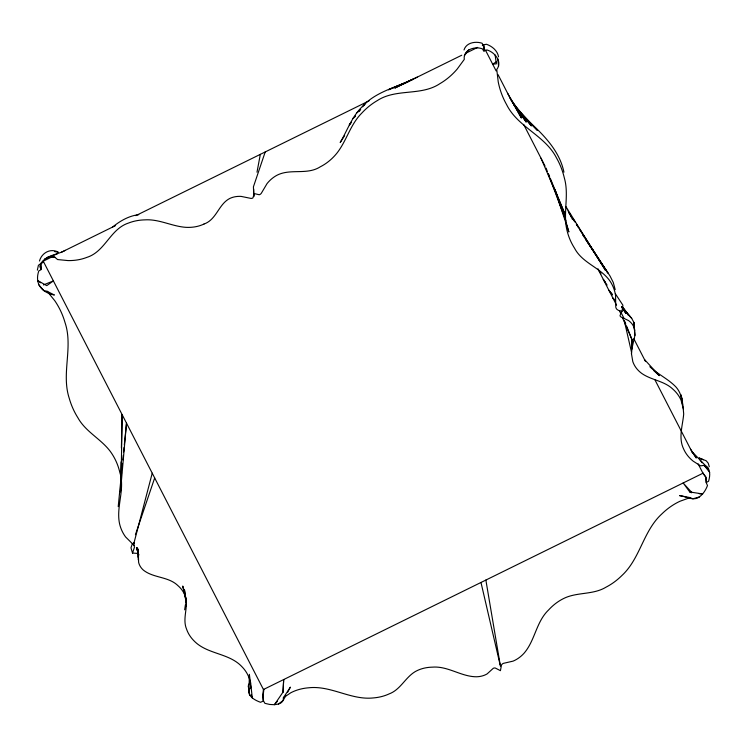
<?xml version="1.0" encoding="UTF-8"?>
<svg xmlns="http://www.w3.org/2000/svg" width="747" height="747" viewBox="0 0 747 747"><rect width="100%" height="100%" fill="white"/><g stroke="black" fill="none" stroke-linecap="round" stroke-linejoin="round"><path stroke-width="1.12" d="M137.924 551.818L138.298 549.25L138.597 562.248A53.439 27.294 -21.5 0 0 143.396 570.129C153.574 578.262 168.579 576.339 178.122 585.816A86.372 44.11 -21.5 0 1 185.872 598.552C187.88 608.749 182.343 619.188 186.591 629.198A112.031 57.211 -21.5 0 0 193.828 640.655C206.947 654.54 228.984 652.719 242 666.782A113.507 57.967 -21.5 0 1 249.741 679.966L250.908 687.67L249.003 689.752L248.602 692.348C250.077 697.773 255.661 700.49 260.516 702.301L263.065 701.172L262.701 695.606L263.439 689.518L43.242 261.179L52.402 256.679M138.27 559.914L138.298 549.25M649.815 366.684C657.864 374.35 668.285 378.953 675.942 386.983C682.534 394.276 682.851 404.697 683.692 413.997C682.73 425.557 678.173 437.705 683.598 448.91A113.507 58.471 -25 0 0 693.216 461.179L700.527 465.857L703.786 465.409L706.569 466.427C710.761 470.143 710.033 476.418 708.567 481.255L706.148 482.581L705.794 477.006L702.722 472.786M121.042 485.326L122.116 414.604L121.397 448.032M121.098 461.87L120.444 491.843L120.65 489.556M133.956 545.497L134.021 542.714L133.769 543.76L152.229 473.187M464.008 49.965C466.268 42.504 475.559 41.066 482.086 43.233L483.468 45.632L483.823 51.198L482.45 48.882C474.933 45.856 462.888 49.741 464.279 59.405L457.201 69.06A113.507 82.702 73.1 0 1 440.048 83.561C421.065 96.372 396.209 88.118 377.151 100.686A112.031 81.619 73.1 0 0 361.8 113.096C350.418 124.329 346.757 140.473 337.13 152.883A86.372 62.925 73.1 0 1 320.304 166.796C307.176 175.265 290.928 168.402 277.445 175.013A53.439 38.937 73.1 0 0 267.034 183.622L261.329 193.249A6.079 4.51 75.9 0 1 259.209 194.743L254.167 193.557L252.99 197.806A6.079 3.763 53.5 0 1 250.889 198.394L241.076 196.396A53.439 32.233 55.8 0 0 229.861 198.431C218.526 204.127 216.611 219.683 203.968 224.044M683.449 409.169L681.105 400.308A112.031 57.706 -25 0 0 673.01 389.28C664.354 380.886 651.589 380.232 641.953 373.565A86.372 44.493 -25 0 1 632.793 361.52L631.486 353.891L632.027 339.726L626.593 326.103M631.486 353.891L632.027 339.726L622.438 317.596M631.663 349.736L634.931 335.328L633.867 322.387L631.691 318.306L623.082 308.997M282.964 692.562L283.683 679.555L283.02 692.096L274.438 704.701L269.742 704.458L264.896 703.338L263.523 700.947L263.159 695.382L263.896 689.294M287.632 692.236L290.396 687.137L283.384 697.745L283.216 700.378L281.526 702.553L278.5 704.048L274.438 704.701L277.426 701.237M121.051 484.971L126.504 423.129L124.319 445.016M615.351 293.72L622.895 305.196L622.083 311.182L618.581 310.463L616.929 309.351A6.079 5.014 -33.4 0 1 615.761 306.812L615.556 295.28A53.439 43.317 -30.4 0 0 610.392 281.666C601.139 267.669 582.483 263.495 574.508 248.135A86.372 70.013 -30.4 0 1 566.151 226.136C563.78 210.084 568.953 193.706 564.302 177.814A112.031 90.807 -30.4 0 0 556.524 157.972C545.067 135.384 517.848 127.345 506.587 104.58A113.507 92.002 -30.4 0 1 498.23 81.881L496.755 69.48C502.759 61.768 494.682 52.057 486.829 49.918L484.28 50.973L483.916 45.408L482.301 45.119M118.222 506.634L121.565 472.655M122.144 466.903L122.489 463.439M122.825 459.984L123.292 455.381M123.629 451.926L124.095 447.322M184.658 609.804L185.405 604.79M248.639 684.103L248.237 686.689L248.975 688.743M256.996 172.193L260.329 154.349M37.35 270.134L38.414 265.306L43.466 261.618L40.833 264.008L41.188 269.574L38.779 270.956C34.483 283.683 41.571 292.516 54.382 295.018L47.136 291.293L43.802 290.592L38.863 284.971M265.213 151.949L253.42 186.806L253.812 196.536L253.663 189.038M132.452 543.461L130.968 547.831L132.508 553.06L137.56 553.406A6.079 3.259 -23.1 0 1 138.662 554.9L138.288 557.467L137.803 553.154M135.412 534.721L154.676 477.949M132.508 553.06L134.441 547.346A6.079 5.014 -33.4 0 0 133.433 544.722L125.589 536.944A53.439 43.074 -35.5 0 1 119.557 523.759C115.916 506.681 125.244 489.518 119.837 472.431A86.372 69.63 -35.5 0 0 110.08 451.123C100.64 438.722 85.569 431.719 77.884 417.741A112.031 90.312 -35.5 0 1 69.247 398.319C61.077 373.453 73.402 347.29 64.989 322.443A113.507 91.498 -35.5 0 0 54.746 300.668L47.136 291.293M622.083 311.182L620.047 315.421A6.079 3.259 -23.1 0 0 620.99 316.989L628.563 320.584A53.439 27.527 -25 0 1 634.231 328.036L634.81 330.323M39.488 261.03C41.683 252.822 50.563 247.873 58.434 252.215M285.98 695.289L283.216 700.378L278.5 704.048M344.61 135.637L340.193 142.5C347.168 130.753 351.641 117.372 361.436 107.447C373.444 93.59 391.652 88.463 407.965 81.703L388.524 89.771L412.998 79.229L394.78 88.081L417.265 77.118M364.162 105.262L366.058 102.32L362.697 106.83M351.286 122.153L349.269 124.852L351.538 122.256M359.344 111.331L360.689 109.529M464.382 55.614L468.948 49.732M65.278 250.338C56.576 255.427 42.953 255.016 39.852 266.679L40.964 269.135L40.674 264.681M355.329 116.084L352.939 118.53L355.469 116.243M40.599 263.56L43.242 261.179M699.407 496.923L692.786 498.828L690.107 497.595L679.593 495.616C686.035 496.335 693.319 501.442 699.407 496.923C703.207 494.047 705.831 489.967 707.493 485.541L706.382 483.02L706.018 477.454L702.955 473.234L698.137 463.868M357.001 112.722L358.775 111.303M283.384 697.745L290.76 692.786A113.507 67.267 52.2 0 1 308.539 687.8C330.94 685.251 350.819 700.284 373.192 697.941A112.031 66.399 52.2 0 0 389.084 693.926C400.355 689.78 405.107 677.818 414.902 671.805A86.372 51.188 52.2 0 1 432.326 667.155C447.911 665.838 461.048 676.661 476.343 676.782A53.439 31.673 52.2 0 0 487.119 673.906L493.104 668.453A6.079 3.763 53.5 0 1 495.28 668.023L500.425 670.675L501.508 664.961A6.079 4.51 75.9 0 1 503.543 663.317L513.077 661.132A53.439 38.377 77.3 0 0 523.927 653.373C535.123 640.618 536.075 621.849 548.662 609.897A86.372 62.02 77.3 0 1 566.189 597.357C579.056 592.194 593.874 594.593 606.069 587.142A112.031 80.443 77.3 0 0 621.849 575.573C640.384 558.467 643.139 530.912 661.851 513.927A113.507 81.507 77.3 0 1 679.957 501.265L690.107 497.595M112.545 227.069C120.136 220.925 128.876 215.827 138.737 214.678M496.372 61.786L492.665 64.186L496.391 63.831L495.102 54.989M61.357 252.271L115.57 225.585M135.805 215.631L369.177 100.789M402.838 84.224L461.758 55.222M465.979 53.149L477.669 47.397M263.439 689.518L702.955 473.234M44.727 258.976L57.192 253.905M43.438 284.943L53.382 280.909L46.772 285.643L37.742 280.611L40.581 282.758M54.802 257.173L48.041 256.865L51.515 256.24L54.802 257.173L57.556 259.554L68.014 260.582A113.507 68.463 55.8 0 0 86.727 257.426C105.271 251.692 110.117 228.993 128.503 223.054A112.031 67.575 55.8 0 1 144.825 219.87C159.055 218.908 171.885 226.36 185.844 227.331A86.372 52.094 55.8 0 0 203.968 224.044M699.248 493.711L702.666 493.972L689.742 491.946L683.16 482.973L691.657 492.329M54.438 251.524L57.472 252.103M699.127 457.967L706.195 460.778L708.221 463.168L709.286 466.679M699.267 458.07L703.422 459.76M689.742 491.946L691.526 492.768M703.786 465.409L708.586 468.817L691.685 451.309L696.307 457.995L690.63 449.264M653.625 370.484L659.34 375.657L644.484 359.503M525.907 118.624C542.079 133.396 559.344 149.745 563.938 172.165M527.625 120.584L537.457 130.426L513.945 104.897M623.091 309.053L631.691 318.306M519.006 111.042L520.463 112.797M521.92 114.543L531.416 125.916L511.826 101.452L498.044 74.635M612.531 294.748L608.861 290.209L612.447 294.785M622.783 307.456L630.104 316.523M622.475 307.605L628.199 314.935L622.298 306.513M700.163 460.208L702.199 462.804M704.225 465.409L709.65 472.337M605.266 282.189L603.296 279.378L607.078 285.074M513.796 104.263L526.233 122.106L509.734 97.381L521.434 118.007L507.68 93.375M585.256 238.704L610.028 276.017L613.296 282.515L615.192 289.631M621.569 306.896L625.977 313.535L621.709 306.746M582.837 235.128L584.117 237.07M586.05 239.983L607.899 273.038L576.46 224.221M571.427 216.406L568.915 212.503L571.39 216.415M572.688 218.357L575.199 222.261M572.632 218.376L574.49 221.308M576.348 224.249L578.206 227.181M579.439 229.142L581.922 233.055M583.155 235.016L605.443 270.255L565.787 206.405L572.547 219.571M600.971 273.766L597.917 268.92L616.564 305.187M484.345 47.995L482.758 44.895L486.465 44.269C492.152 46.258 497.493 50.628 498.548 56.847M485.41 50.058L496.139 70.928M523.61 124.366L545.067 166.114M633.811 338.736L645.529 361.529M655.026 380.008L692.432 452.775M621.233 312.853L623.81 317.979M619.693 311.275L620.608 313.385M540.996 158.187L565.106 214.426L550.511 178.869M548.298 173.481L549.624 176.712M624.501 320.855L625.753 324.002M546.085 168.094L547.318 171.371M548.139 173.556L565.787 220.477L559.335 201.951M251.188 694.887L252.29 697.95L250.544 682.02M555.161 189.962L557.822 197.591M682.216 398.945L680.732 394.659L682.581 404.594M554.993 190.074L567.038 226.341M567.346 227.284L568.859 231.981L565.47 220.076M138.484 554.311L136.468 547.476L138.662 554.9L137.196 547.756L137.56 550.997M634.446 324.674L633.867 322.387L634.931 335.328M185.872 598.552L182.744 586.04L186.414 602.325L184.406 589.355L186.376 606.293M480.984 582.464L500.443 666.221M624.333 320.93L631.495 352.173M485.867 580.064L500.21 664.895M249.731 695.168L249.003 689.752L249.367 674.317L250.553 683.738M497.717 58.611L498.585 66.24M615.267 300.621L612.923 298.109L615.276 300.639"/></g></svg>
